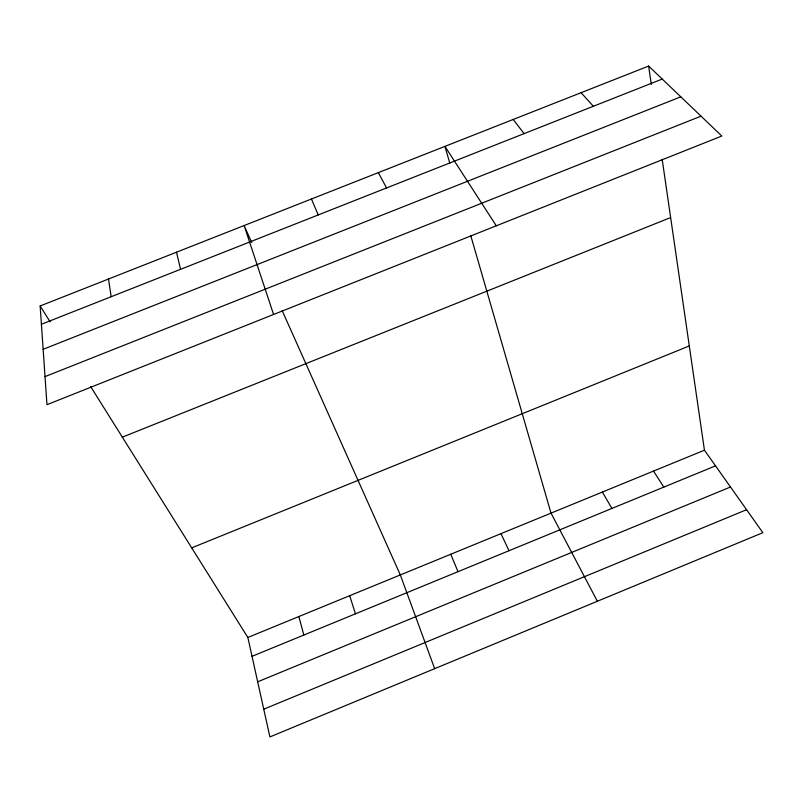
<?xml version="1.0" encoding="UTF-8"?>
<svg xmlns="http://www.w3.org/2000/svg" width="803" height="803" viewBox="0 0 803 803"><rect width="100%" height="100%" fill="white"/><g stroke="black" fill="none" stroke-linecap="round" stroke-linejoin="round"><path stroke-width="1.2" d="M263.745 709.19L746.579 509.704M252.032 656.322L715.523 465.86M257.673 681.807L730.499 486.999M704.442 450.202L762.85 532.69L269.898 736.933L247.846 637.472L704.442 450.202L662.174 159.275M191.716 547.867L689.295 345.942M122.347 437.153L670.646 217.563M45.028 376.607L701.029 116.164M41.415 324.271L662.234 79.065M43.141 349.305L680.803 96.832M40.15 305.963L648.633 66.067L721.817 136.028L46.965 404.692L40.15 305.963L50.127 321.883M581.091 92.696L593.357 106.277M513.197 119.466L524.108 133.619M496.294 225.814L444.942 146.377L449.76 163.019M653.501 471.09L663.83 487.1M90.639 386.544L247.846 637.472M602.36 492.068L611.926 508.429M378.354 172.625L386.544 187.952M597.362 601.256L551.009 513.127L470.719 235.49M500.972 533.654L509.012 550.717M251.73 242.556L244.122 225.543L273.572 314.475M282.134 310.56L400.316 574.938L434.664 668.668M311.413 199.014L318.249 214.933M450.744 554.251L458.021 571.676M349.696 595.696L355.438 613.833M298.877 616.543L303.835 635.032M176.489 252.212L180.565 269.306M108.495 279.012L111.175 296.719M648.633 66.067L651.303 84.435"/></g></svg>
